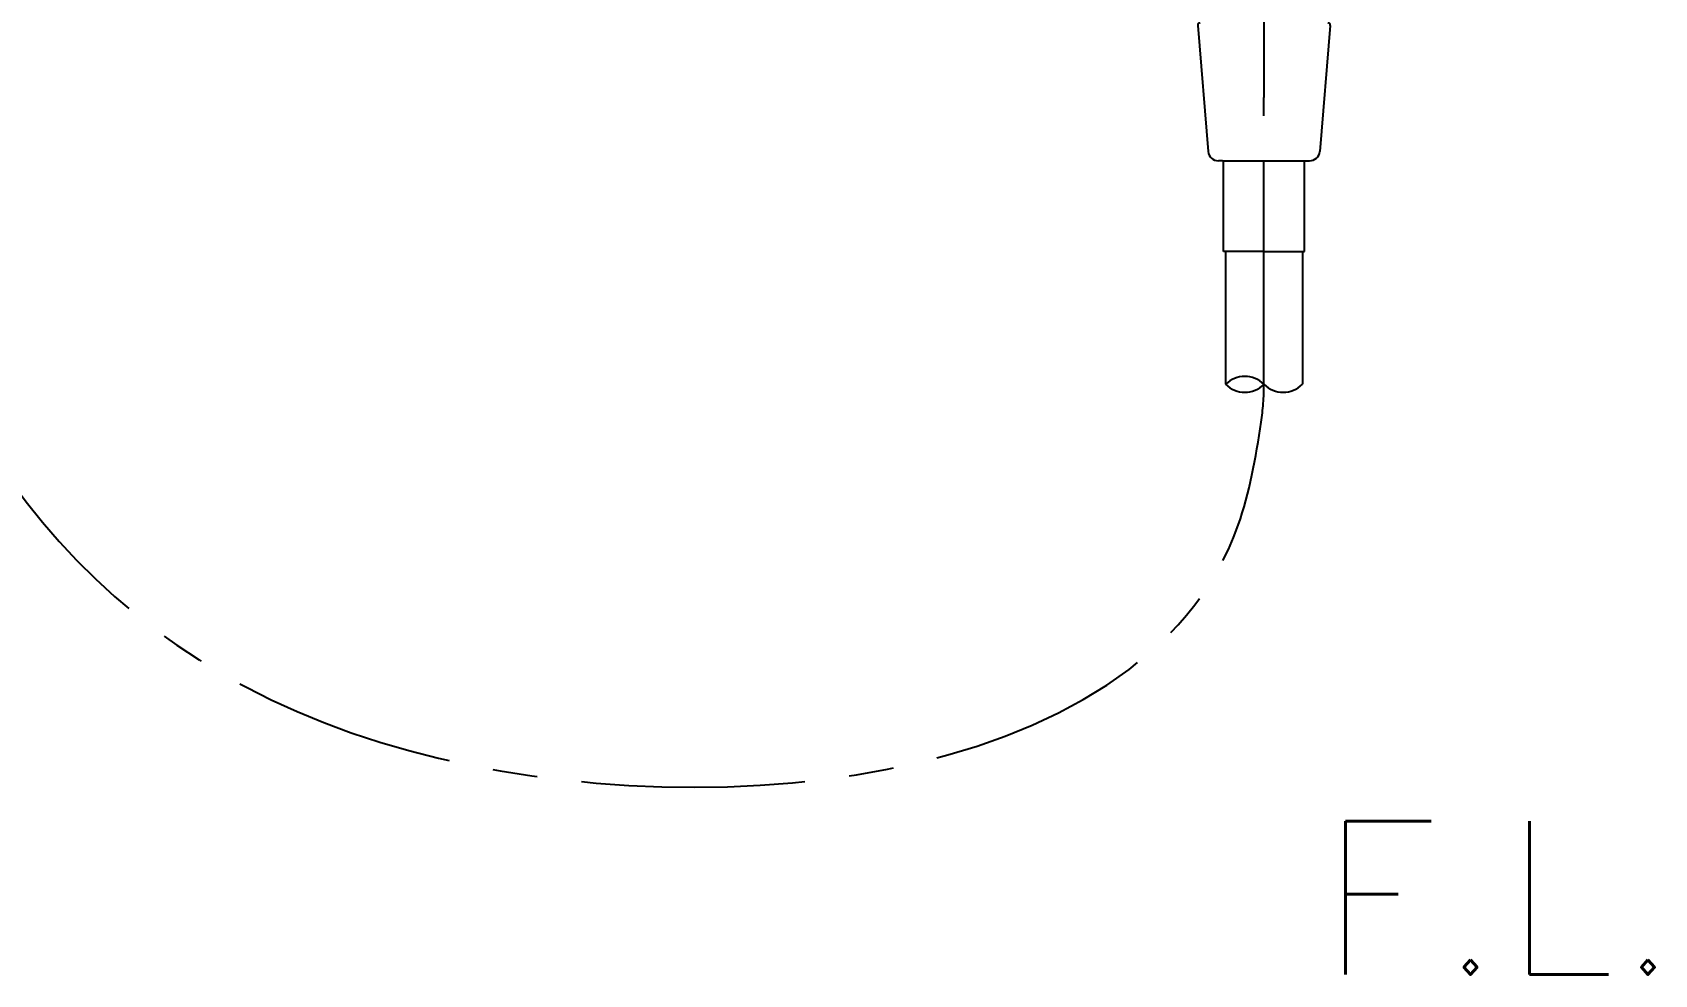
# Model space of a CAD drawing. Extents: x -5791 to -5371, y -4731 to -4434.
# Drawn here: x -5568.6 to -5505.2, y -4668.3 to -4631.4 of the extents above; entities that cross this region are included whole.
import ezdxf

# ---------------------------------------------------------------- set-up
doc = ezdxf.new("R2010")
doc.units = 0
doc.header["$LTSCALE"] = 7
doc.linetypes.add('CENTER', pattern=[2, 1.25, -0.25, 0.25, -0.25])
for name, color, linetype in [('CENTER', 1, 'CENTER'), ('D', 2, 'CONTINUOUS'), ('DWG', 7, 'CONTINUOUS')]:
    doc.layers.add(name, color=color, linetype=linetype)
doc.styles.add('GHS', font='ROMANS.shx', dxfattribs={"bigfont": 'GHS.shx'})

# ---------------------------------------------------------------- blocks, each defined once
blk = doc.blocks.new('A$C16617915')
at = {"layer": 'D'}
for centre, start, end in [((3.693, -13.373), 45.35496, 134.64504), ((3.693, -11.854), 225.35496, 314.64504), ((5.193, -11.854), 225.35496, 314.64504)]:
    blk.add_arc(centre, 1.067, start, end, dxfattribs=at)
at = {"layer": 'DWG'}
for p, q in [((1.852, 1.421), (2.263, -3.504)), ((7.034, 1.421), (6.624, -3.504)), ((2.823, -3.871), (2.661, -3.871)), ((2.823, -3.871), (6.225, -3.871)), ((2.863, -7.411), (2.863, -3.871)), ((6.023, -7.411), (6.023, -3.871)), ((4.443, -7.411), (2.863, -7.411)), ((2.943, -7.411), (2.943, -12.614)), ((4.443, -7.411), (6.023, -7.411)), ((5.943, -7.411), (5.943, -12.614))]:
    blk.add_line(p, q, dxfattribs=at)
for centre, radius, start, end in [((1.952, 1.429), 0.1, 90, 184.76364), ((6.935, 1.429), 0.1, 355.23636, 90), ((2.661, -3.471), 0.4, 184.76364, 270), ((6.225, -3.471), 0.4, 270, 355.23636)]:
    blk.add_arc(centre, radius, start, end, dxfattribs=at)
blk = doc.blocks.new('A$C62325126')
at = {"layer": 'CENTER'}
blk.add_line((12.831, 59.777), (12.831, 13.047), dxfattribs=at)
at = {"layer": 'DWG'}
blk.add_blockref('A$C16617915', (8.388, 14.44), dxfattribs=at)

msp = doc.modelspace()

# ---------------------------------------------------------------- linework, layer by layer
at = {"layer": 'CENTER'}
msp.add_line((-5520.44296, -4645.18361), (-5520.44296, -4633.96369), dxfattribs=at)
msp.add_arc((-5530.44296, -4645.18361), 10, 351.4565529, 0.0000012, dxfattribs=at)
msp.add_open_spline([(-5577.53106, -4592.53458), (-5578.36374, -4622.12765), (-5579.60641, -4666.29178), (-5523.01776, -4660.96028), (-5520.76338, -4648.06341), (-5520.55393, -4646.66921)], degree=3, knots=[0, 0, 0, 0, 70.34390075, 104.97990173, 109.11379432, 109.11379432, 109.11379432, 109.11379432], dxfattribs=at)

# ---------------------------------------------------------------- block references
at = {"layer": 'DWG'}
msp.add_blockref('A$C62325126', (-5533.27394, -4647.01025), dxfattribs=at)

# ---------------------------------------------------------------- texts
at = {"layer": 'D', "ltscale": 0.5, "style": 'GHS'}
msp.add_text('F.L.', height=6, dxfattribs=at).set_placement((-5518.28133, -4668.27582))

doc.saveas('drawing.dxf')
